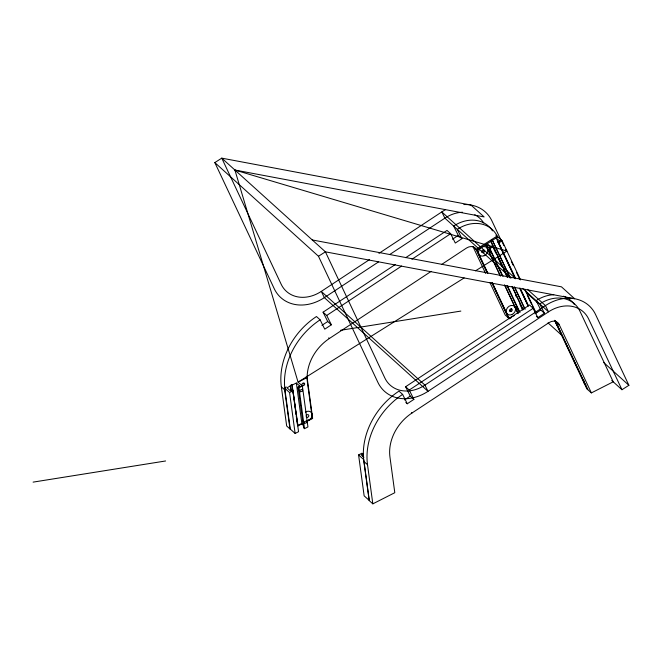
<?xml version="1.0" encoding="UTF-8"?>
<svg xmlns="http://www.w3.org/2000/svg" width="662" height="662" viewBox="0 0 662 662"><rect width="100%" height="100%" fill="white"/><g stroke="black" fill="none" stroke-linecap="round" stroke-linejoin="round"><path stroke-width="0.99" d="M369.479 259.62L321.277 291.412A33.522 27.159 -47.9 0 1 281.16 284.23L221.762 158.144L214.827 162.579L274.225 288.665A41.896 33.944 -47.9 0 0 324.363 297.635L428.016 391.325L548.541 311.835A33.522 27.159 -47.9 0 1 588.65 319.01L621.966 389.719L628.9 385.292L595.585 314.582A41.896 33.944 -47.9 0 0 545.447 305.604L527.448 289.344M378.954 253.372L441.794 211.923A41.896 33.944 -47.9 0 1 445.22 209.854M378.598 261.862L324.363 297.635L321.277 291.412L424.93 385.102L428.016 391.325A41.896 33.944 -47.9 0 1 377.878 382.346L318.48 256.26L214.827 162.579M389.794 254.481L444.889 218.146A33.522 27.159 -47.9 0 1 462.523 212.245M320.11 319.82A67.036 54.309 -47.9 0 0 284.991 390.133L290.312 429.274L286.671 425.98L281.35 386.84A67.036 54.309 -47.9 0 1 316.469 316.527L320.11 319.82L324.752 329.171L331.372 324.81L327.723 321.517L323.081 312.166L395.38 264.477M405.707 257.667L447.016 230.417L450.665 233.711L455.299 243.045L461.911 238.684L457.276 229.342A33.522 27.159 -47.9 0 1 497.385 236.524M323.081 312.166L326.722 315.46L401.602 266.066M411.93 259.256L450.665 233.711M321.939 325.332L327.723 321.517M452.485 239.205L458.269 235.391L461.911 238.684M306.796 420.908L312.29 418.119L307.441 382.446A41.896 33.944 -47.9 0 1 329.386 338.497L431.177 271.354M441.537 264.527L466.553 248.018A8.383 6.785 -47.9 0 1 476.582 249.814L487.48 272.959M405.814 402.438L407.271 403.754L413.882 399.393L410.241 396.099L405.599 386.74L529.534 304.992L533.175 308.285L537.817 317.628L544.429 313.267L539.795 303.924A33.522 27.159 -47.9 0 1 579.904 311.107L613.219 381.817L591.373 392.905L586.813 388.793L554.541 320.284M405.599 386.74L409.24 390.034L533.175 308.285M534.995 313.788L540.788 309.973L544.429 313.267M404.449 399.914L410.241 396.099M407.271 403.754L402.628 394.403L398.979 391.11A67.036 54.309 -47.9 0 0 363.868 461.422L369.181 500.563L372.83 503.856L394.8 492.702L389.951 457.028A41.896 33.944 -47.9 0 1 411.896 413.08L549.063 322.601A8.383 6.785 -47.9 0 1 559.092 324.397L591.373 392.905M318.48 256.26L325.414 251.833L574.624 298.728L561.467 286.836L312.265 239.95M496.955 236.135L476.152 249.425L487.489 273.497M507.671 277.254L490.542 240.902L492.18 239.851L510.179 277.535M485.585 273.373L472.933 246.521L477.012 250.203L490.972 241.291L507.663 276.716M492.611 240.24L497.816 236.913M500.439 276.178L485.618 244.708L489.921 248.598L493.19 246.512L492.329 245.734L489.061 247.82L502.144 275.591M515.011 278.222L497.998 242.11L501.266 240.025L503.89 245.61M497.998 242.11L498.858 242.896L502.127 240.803L520.531 279.885M464.145 277.957L298.074 382.139L234.911 170.035L484.121 216.921L470.963 205.038L221.762 158.144L325.414 251.833L384.812 377.919A33.522 27.159 -47.9 0 0 424.93 385.102L545.447 305.604L548.541 311.835L522.624 288.409M475.506 270.832L506.968 251.097L234.911 170.035M290.99 390.597L290.295 385.483L292 384.539L297.991 425.832L301.913 423.92L303.287 425.169M291.412 390.928L290.717 385.814L286.977 387.775L290.428 390.886L292.132 390.017L292.993 390.795L298.554 431.707L295.128 433.444L289.956 428.777L284.395 387.866L286.216 386.939M489.946 282.633L505.214 315.029L509.285 318.712L511.114 317.777M307.242 421.214L312.663 418.458L307.11 377.555L298.074 382.139L302.377 386.029L307.938 426.94L304.512 428.678L303.651 427.9L298.09 386.997L299.795 386.128L299.911 386.964M284.395 387.866L289.567 392.533L292.993 390.795M298.09 386.997L298.951 387.775L302.377 386.029M297.635 425.558L302.22 423.233M514.316 315.551L508.855 318.323L492.28 283.146M358.581 454.918L363.752 459.585L369.313 500.497L364.141 495.83L358.581 454.918L362.015 453.18L362.875 453.958L363.223 456.515M362.875 453.958L361.162 454.827L363.918 457.31M292.43 384.928L296.353 383.017L299.795 386.128M340.582 330.288L460.851 311.082M33.1 482.126L165.599 460.975M290.295 385.483L290.717 385.814M495.929 235.209L502.127 240.803M499.628 241.076L496.177 237.964L515.417 278.801M490.542 240.902L490.972 241.291M487.257 243.666L490.699 246.777M515.218 278.28L441.794 211.923L444.889 218.146L511.105 277.999M526.009 292.29L538.206 303.312M603.752 362.561L628.9 385.292M555.294 320.805A8.383 6.785 -47.9 0 1 555.451 321.103L559.092 324.397M534.317 310.503L536.791 312.737M548.037 322.899L562.667 336.122M611.754 380.501L621.966 389.719M536.352 316.312L537.817 317.628M328.7 337.877L329.386 338.497M411.441 412.666L411.896 413.08M306.249 376.777L307.11 377.555M281.35 386.84L284.991 390.133M363.868 461.422L367.509 464.716L372.83 503.856M297.561 425.443L297.991 425.832M540.788 309.973L536.146 300.631A33.522 27.159 -47.9 0 1 553.78 294.731M458.269 235.391L453.636 226.048A33.522 27.159 -47.9 0 1 492.454 230.864M409.24 390.034L413.882 399.393M326.722 315.46L331.372 324.81M555.451 321.103L587.724 389.612M555.401 321.062L587.674 389.57M524.916 289.186L535.434 311.512M505.644 249.334L506.521 251.196M511.345 261.424L513.1 265.148M516.608 272.595L519.67 279.107M527.126 294.921L531.503 304.222M532.38 306.084L534.135 309.808M501.142 240.43L491.932 220.893A41.896 33.944 -47.9 0 0 463.839 204.541M498.858 242.896L515.433 278.073M520.233 288.26L528.516 305.852M519.794 288.078L528.102 305.712M519.802 288.409L528.094 305.993M514.573 286.853L525.115 309.228M492.18 239.851L510.187 278.073M514.581 287.399L524.685 308.84M512.496 286.969L523.038 309.344M512.032 286.514L523.046 309.89M492.329 245.734L495.83 253.174M498.023 257.832L502.408 267.134M503.286 268.987L507.224 277.361M515.549 295.037L516.426 296.899M519.935 304.338L522.566 309.915M489.921 248.598L503.004 276.368M507.365 285.62L520.009 312.464M506.935 285.769L519.149 311.686M504.8 285.438L517.883 313.2M477.012 250.203L487.911 273.348M492.271 282.608L509.285 318.712M491.849 282.757L508.424 317.934M485.643 244.692L500.124 275.466M504.518 284.792L518.123 313.697M298.951 387.775L304.512 428.678M298.107 387.543L298.339 389.264M302.402 419.154L302.633 420.875M296.353 383.017L301.913 423.92M292 384.539L294.085 399.881M294.201 400.733L295.475 410.101M295.591 410.953L296.055 414.362M296.286 416.067L297.445 424.59M289.567 392.533L295.128 433.444M474.753 214.786A33.522 27.159 -47.9 0 1 483.707 222.953M305.447 412.178A5.213 4.229 -47.9 0 1 312.1 414.288A5.213 4.229 -47.9 0 1 306.854 420.775M306.183 415.835A1.498 1.216 -47.9 0 1 308.26 414.743A1.498 1.216 -47.9 0 1 308.235 416.928A1.498 1.216 -47.9 0 1 306.167 416.663M303.775 383.571A1.498 1.216 -47.9 0 1 303.552 384.109M558.165 325.911A5.213 4.229 -47.9 0 1 556.097 321.409M585.895 384.763A5.213 4.229 -47.9 0 1 583.826 380.261M511.321 308.765A1.498 1.216 -47.9 0 1 509.426 310.759M483.591 249.905A1.498 1.216 -47.9 0 1 481.58 251.858M563.486 296.187A33.522 27.159 -47.9 0 1 574.219 304.313M367.509 464.716A67.036 54.309 -47.9 0 1 402.628 394.403M302.443 389.223L299.96 390.175L300.267 391.863L302.675 390.936L302.443 389.223M306.738 420.825L304.412 421.719L304.71 423.415L306.978 422.546L306.738 420.825M490.468 251.337L487.877 248.995L488.581 250.484L491.171 252.826L490.468 251.337M517.494 308.707L514.904 306.357L515.607 307.847L518.197 310.197L517.494 308.707M303.469 385.64A1.498 1.216 -47.9 0 0 304.404 383.298A1.498 1.216 -47.9 0 0 302.087 384.051A1.498 1.216 -47.9 0 0 303.469 385.64M484.071 255.764A5.213 4.229 -47.9 0 0 486.702 247.514A5.213 4.229 -47.9 0 0 478.717 250.766A5.213 4.229 -47.9 0 0 484.071 255.764M483.426 252.611A1.498 1.216 -47.9 0 0 484.179 250.244A1.498 1.216 -47.9 0 0 481.886 251.179A1.498 1.216 -47.9 0 0 483.426 252.611M511.792 314.615A5.213 4.229 -47.9 0 0 514.432 306.374A5.213 4.229 -47.9 0 0 506.447 309.617A5.213 4.229 -47.9 0 0 511.792 314.615M511.155 311.471A1.498 1.216 -47.9 0 0 511.908 309.104A1.498 1.216 -47.9 0 0 509.616 310.039A1.498 1.216 -47.9 0 0 511.155 311.471"/></g></svg>
